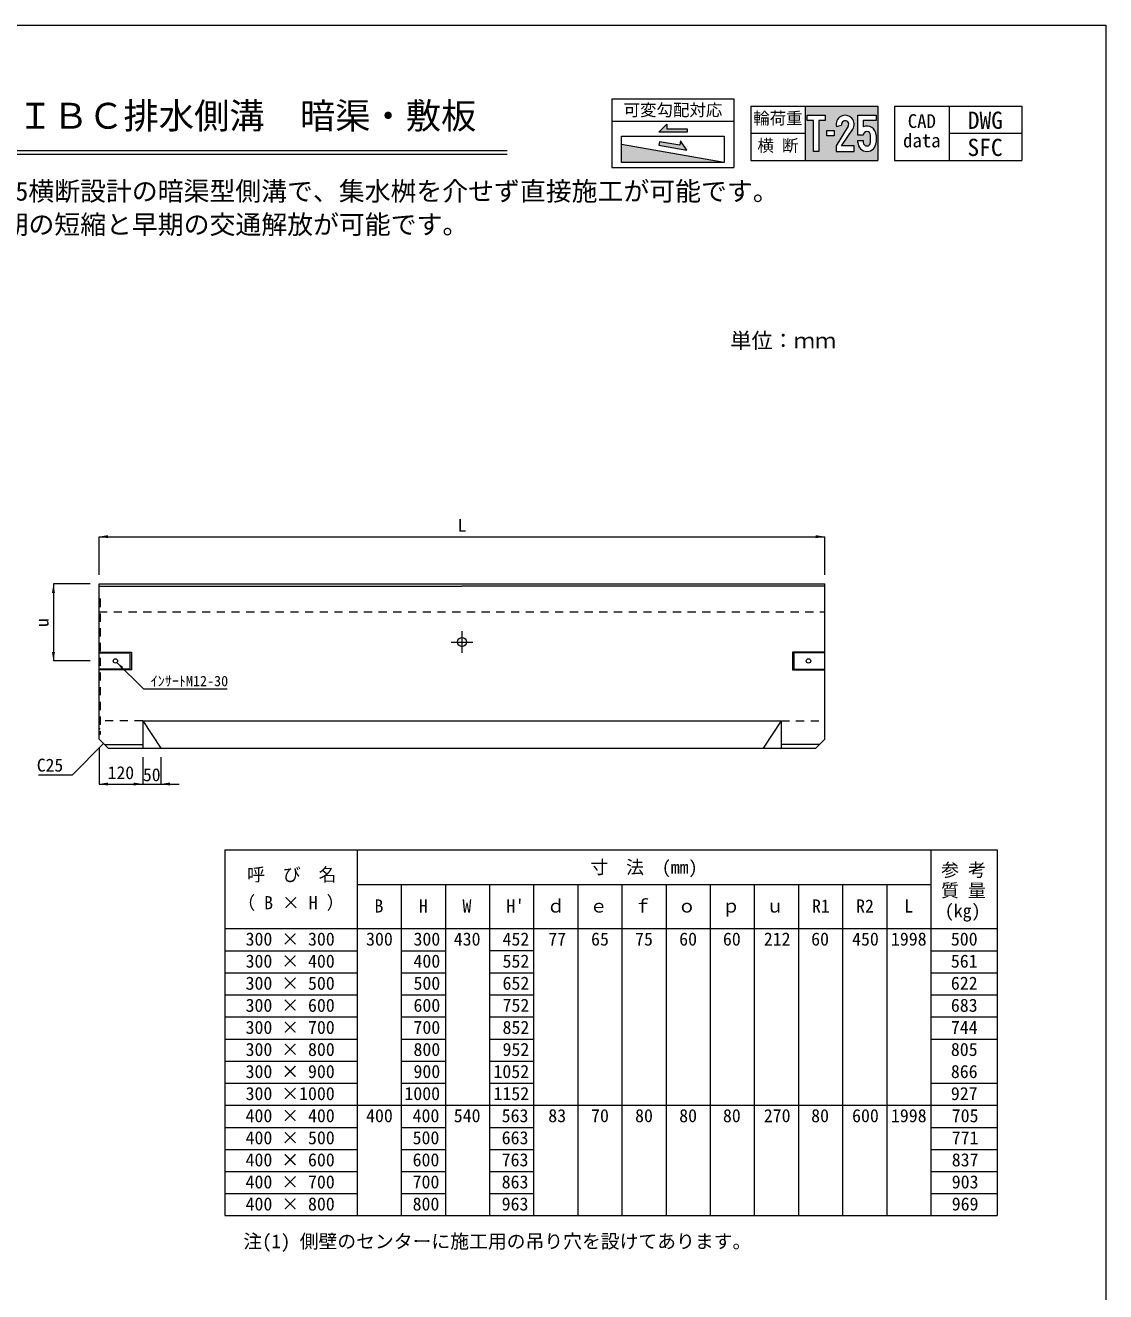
# Model space of a CAD drawing. Units: millimetres at full size. Extents: x 30799 to 61844, y 11231 to 18656.
# Drawn here: x 32649 to 35624, y 14921 to 18406 of the extents above; entities that cross this region are included whole.
import ezdxf
from ezdxf.enums import TextEntityAlignment as Align

# ---------------------------------------------------------------- set-up
doc = ezdxf.new("R2010")
doc.units = ezdxf.units.MM
doc.header["$LTSCALE"] = 30
doc.linetypes.add('USER1', pattern=[1.35, 0.75, -0.6])
doc.linetypes.add('USER2', pattern=[28.575, 19.05, -3.175, 3.175, -3.175])
for name, color, linetype, lineweight in [('0_2', 7, 'Continuous', 13), ('寸法線', 7, 'Continuous', 9), ('引出線', 4, 'Continuous', 9), ('本体', 2, 'Continuous', 20), ('枠', 5, 'Continuous', 5), ('ｲﾝｻｰﾄ', 3, 'USER1', 5), ('ﾊｯﾁﾝｸﾞ', 7, 'Continuous', 5)]:
    doc.layers.add(name, color=color, linetype=linetype, lineweight=lineweight)
doc.layers.add('_0-0_0', color=7, linetype='Continuous')
doc.layers.add('集水桝', color=7, linetype='Continuous')
doc.styles.add('ＭＳ ゴシック', font='')
doc.styles.get('ＭＳ ゴシック').set_extended_font_data('MS Gothic')

# ---------------------------------------------------------------- blocks, each defined once
blk = doc.blocks.new('filled_arrow')
at = {"color": 0, "linetype": 'Continuous', "lineweight": -2}
blk.add_solid([(7.5, 1.25), (0, 0), (7.5, -1.25)], dxfattribs=at)

msp = doc.modelspace()

# ---------------------------------------------------------------- hatches: boundary and pattern name
at = {"layer": 'ﾊｯﾁﾝｸﾞ'}
h = msp.add_hatch(color=256, dxfattribs=at)
h.paths.add_polyline_path([(34996.31, 18033.64), (34996.31, 18183.64), (34796.31, 18183.64), (34796.31, 18033.64)])
h.paths.add_polyline_path([(34833.81, 18058.64), (34818.81, 18058.64), (34818.81, 18143.64), (34801.31, 18143.64), (34801.31, 18158.64), (34851.31, 18158.64), (34851.31, 18143.64), (34833.81, 18143.64)], flags=16)
h.paths.add_polyline_path([(34881.31, 18073.64), (34914.65, 18128.13, 0.53298), (34907.83, 18142.99, 0.53298), (34896.65, 18131.06), (34882.16, 18127.17, -0.5398), (34910.23, 18157.79, -0.5398), (34927.16, 18119.85), (34896.6, 18073.64), (34931.31, 18073.64), (34931.31, 18058.64), (34881.31, 18058.64)], flags=16)
h.paths.add_polyline_path([(34856.31, 18101.14), (34856.31, 18116.14), (34876.31, 18116.14), (34876.31, 18101.14)], flags=16)
h.paths.add_polyline_path([(34941.31, 18083.64), (34941.31, 18088.64), (34956.31, 18088.64), (34956.31, 18083.64, 1), (34976.31, 18083.64), (34976.31, 18103.64, 1), (34956.31, 18103.64), (34941.31, 18103.64), (34941.31, 18158.64), (34991.31, 18158.64), (34991.31, 18143.64), (34956.31, 18143.64), (34956.31, 18126.56, -0.54057), (34991.31, 18103.64), (34991.31, 18083.64, -0.41421), (34966.31, 18058.64, -0.41421)], flags=16)
for color, points in [(256, [(34415.11, 18121.18), (34415.11, 18133.47), (34393.22, 18111.58), (34471.3, 18111.58), (34471.3, 18121.18)]), (256, [(34415.11, 18121.18), (34415.11, 18133.47), (34393.22, 18111.58), (34471.3, 18111.58), (34471.3, 18121.18)]), (256, [(34450.8, 18075.65), (34395.45, 18085.33), (34393.8, 18075.87), (34470.71, 18062.43), (34452.92, 18087.76)]), (256, [(34395.45, 18085.33), (34393.8, 18075.87), (34470.71, 18062.43), (34452.92, 18087.76), (34450.8, 18075.65)]), (251, [(34573.47, 18028.54), (34291.04, 18077.92), (34291.04, 18028.54)])]:
    msp.add_hatch(color=color, dxfattribs=at).paths.add_polyline_path(points)

# ---------------------------------------------------------------- linework, layer by layer
at = {"layer": '0_2', "lineweight": 20}
for p, q in [((34264.43, 18203.14), (34264.43, 18014.14)), ((34264.43, 18203.14), (34600.08, 18203.14)), ((34600.08, 18203.14), (34600.08, 18014.14)), ((34646.31, 18183.64), (34646.31, 18033.64)), ((34646.31, 18183.64), (34996.31, 18183.64)), ((34796.31, 18183.64), (34796.31, 18033.64)), ((34996.31, 18183.64), (34996.31, 18033.64)), ((35042.53, 18183.64), (35042.53, 18033.64)), ((35042.53, 18183.64), (35392.53, 18183.64)), ((35192.53, 18183.64), (35192.53, 18033.64)), ((35392.53, 18183.64), (35392.53, 18033.64)), ((34264.43, 18142.31), (34600.08, 18142.31)), ((34393.22, 18111.58), (34415.11, 18133.47)), ((34415.11, 18133.47), (34415.11, 18121.18)), ((34415.11, 18121.18), (34471.3, 18121.18)), ((34471.3, 18121.18), (34471.3, 18111.58)), ((34471.3, 18111.58), (34393.22, 18111.58)), ((34452.92, 18087.76), (34450.8, 18075.65)), ((34470.71, 18062.43), (34452.92, 18087.76)), ((34646.31, 18108.64), (34796.31, 18108.64)), ((35192.53, 18108.64), (35392.53, 18108.64)), ((34573.47, 18028.54), (34291.04, 18077.92)), ((34395.45, 18085.33), (34393.8, 18075.87)), ((34393.8, 18075.87), (34470.71, 18062.43)), ((34450.8, 18075.65), (34395.45, 18085.33)), ((34646.31, 18033.64), (34996.31, 18033.64)), ((35042.53, 18033.64), (35392.53, 18033.64)), ((34264.43, 18014.14), (34600.08, 18014.14))]:
    msp.add_line(p, q, dxfattribs=at)
at = {"layer": '0_2'}
for p, q in [((33198.22, 16136.6), (35324.46, 16136.6)), ((33198.22, 16136.6), (33198.22, 15130.18)), ((33562.71, 16136.6), (33562.71, 15130.18)), ((35142.21, 16136.6), (35142.21, 15130.18)), ((35324.46, 16136.6), (35324.46, 15130.18)), ((33562.71, 16041.42), (35142.21, 16041.42)), ((33684.21, 16041.42), (33684.21, 15130.18)), ((33805.71, 16041.42), (33805.71, 15130.18)), ((33927.21, 16041.42), (33927.21, 15130.18)), ((34048.71, 16041.42), (34048.71, 15130.18)), ((34170.21, 16041.42), (34170.21, 15130.18)), ((34291.71, 16041.42), (34291.71, 15130.18)), ((34413.21, 16041.42), (34413.21, 15130.18)), ((34534.71, 16041.42), (34534.71, 15130.18)), ((34656.21, 16041.42), (34656.21, 15130.18)), ((34777.71, 16041.42), (34777.71, 15130.18)), ((34899.21, 16041.42), (34899.21, 15130.18)), ((35020.71, 16041.42), (35020.71, 15130.18)), ((33198.22, 15919.92), (35324.46, 15919.92)), ((33198.22, 15859.17), (33562.71, 15859.17)), ((33684.21, 15859.17), (33805.71, 15859.17)), ((34048.71, 15859.17), (33927.21, 15859.17)), ((35142.21, 15859.17), (35324.46, 15859.17)), ((33198.22, 15798.42), (33562.71, 15798.42)), ((33684.21, 15798.42), (33805.71, 15798.42)), ((33927.21, 15798.42), (34048.71, 15798.42)), ((35142.21, 15798.42), (35324.46, 15798.42)), ((33198.22, 15737.67), (33562.71, 15737.67)), ((33684.21, 15737.67), (33805.71, 15737.67)), ((33927.21, 15737.67), (34048.71, 15737.67)), ((35142.21, 15737.67), (35324.46, 15737.67)), ((33198.22, 15676.92), (33562.71, 15676.92)), ((33684.21, 15676.92), (33805.71, 15676.92)), ((33927.21, 15676.92), (34048.71, 15676.92)), ((35142.21, 15676.92), (35324.46, 15676.92)), ((33198.22, 15616.17), (33562.71, 15616.17)), ((33684.21, 15616.17), (33805.71, 15616.17)), ((33927.21, 15616.17), (34048.71, 15616.17)), ((35142.21, 15616.17), (35324.46, 15616.17)), ((33198.22, 15555.43), (33562.71, 15555.43)), ((33684.21, 15555.43), (33805.71, 15555.43)), ((33927.21, 15555.43), (34048.71, 15555.43)), ((33198.22, 15494.68), (33562.71, 15494.68)), ((33684.21, 15494.68), (33805.71, 15494.68)), ((33927.21, 15494.68), (34048.71, 15494.68)), ((35142.21, 15494.68), (35324.46, 15494.68)), ((33198.22, 15433.93), (35324.46, 15433.93)), ((33198.22, 15373.18), (33562.71, 15373.18)), ((33684.21, 15373.18), (33805.71, 15373.18)), ((33927.21, 15373.18), (34048.71, 15373.18)), ((35142.21, 15373.18), (35324.46, 15373.18)), ((33198.22, 15312.43), (33562.71, 15312.43)), ((33684.21, 15312.43), (33805.71, 15312.43)), ((33927.21, 15312.43), (34048.71, 15312.43)), ((35142.21, 15312.43), (35324.46, 15312.43)), ((33198.22, 15251.68), (33562.71, 15251.68)), ((33684.21, 15251.68), (33805.71, 15251.68)), ((33927.21, 15251.68), (34048.71, 15251.68)), ((35142.21, 15251.68), (35324.46, 15251.68)), ((33198.22, 15190.93), (33562.71, 15190.93)), ((33684.21, 15190.93), (33805.71, 15190.93)), ((33927.21, 15190.93), (34048.71, 15190.93)), ((35142.21, 15190.93), (35324.46, 15190.93)), ((33198.22, 15130.18), (35324.46, 15130.18))]:
    msp.add_line(p, q, dxfattribs=at)
at = {"layer": '0_2', "lineweight": 20}
msp.add_lwpolyline([(34291.04, 18100.23), (34573.47, 18100.23), (34573.47, 18028.54), (34291.04, 18028.54)], close=True, dxfattribs=at)
at = {"layer": '寸法線'}
for p, q in [((32612.86, 18061.12), (33975.8, 18061.12)), ((32612.86, 18051.12), (33975.8, 18051.12)), ((32852.44, 16998.57), (34850.44, 16998.57)), ((32852.44, 16893.52), (32852.44, 16998.57)), ((34850.44, 16893.52), (34850.44, 16998.57)), ((32726.74, 16868.52), (32726.74, 16656.52)), ((32827.44, 16868.52), (32726.74, 16868.52)), ((32827.44, 16656.52), (32726.74, 16656.52)), ((32852.44, 16416.52), (32852.44, 16317.87)), ((32972.44, 16391.52), (32972.44, 16317.87)), ((32972.44, 16391.52), (32972.44, 16317.87)), ((33022.44, 16391.52), (33022.44, 16317.87)), ((32852.44, 16317.87), (32972.44, 16317.87)), ((32922.44, 16317.87), (33072.44, 16317.87))]:
    msp.add_line(p, q, dxfattribs=at)
at = {"layer": '寸法線', "linetype": 'USER2'}
for p, q in [((33851.44, 16738.48), (33851.44, 16678.56)), ((33821.48, 16708.52), (33881.4, 16708.52))]:
    msp.add_line(p, q, dxfattribs=at)
at = {"layer": '寸法線'}
msp.add_lwpolyline([(32901.68, 16652.28), (32974.37, 16579.59), (33205.28, 16579.59)], dxfattribs=at)
at = {"layer": '引出線'}
msp.add_lwpolyline([(32864.94, 16429.02), (32778.65, 16342.73), (32685.31, 16342.73)], dxfattribs=at)
at = {"layer": '本体'}
for p, q in [((32852.44, 16441.52), (32852.44, 16868.52)), ((32852.44, 16868.52), (34850.44, 16868.52)), ((34850.44, 16441.52), (34850.44, 16868.52)), ((32877.44, 16416.52), (32852.44, 16441.52)), ((32877.44, 16416.52), (34825.44, 16416.52)), ((34825.44, 16416.52), (34850.44, 16441.52))]:
    msp.add_line(p, q, dxfattribs=at)
at = {"layer": '本体', "color": 4, "lineweight": 5}
for p, q in [((32852.44, 16862.52), (33851.44, 16862.52)), ((34850.44, 16862.52), (33851.43, 16862.52)), ((32852.44, 16681.02), (32941.44, 16681.02)), ((32852.44, 16679.02), (32937.44, 16679.02)), ((32937.44, 16679.02), (32941.44, 16681.02)), ((32937.44, 16679.02), (32937.44, 16634.02)), ((32941.44, 16681.02), (32941.44, 16632.02)), ((34761.43, 16681.02), (34761.43, 16632.02)), ((34850.43, 16681.02), (34761.43, 16681.02)), ((34765.43, 16679.02), (34761.43, 16681.02)), ((34850.43, 16679.02), (34765.43, 16679.02)), ((34765.43, 16679.02), (34765.43, 16634.02)), ((32937.44, 16634.02), (32852.44, 16634.02)), ((32941.44, 16632.02), (32852.44, 16632.02)), ((32937.44, 16634.02), (32941.44, 16632.02)), ((34765.43, 16634.02), (34761.43, 16632.02)), ((34761.43, 16632.02), (34850.43, 16632.02)), ((34765.43, 16634.02), (34850.43, 16634.02))]:
    msp.add_line(p, q, dxfattribs=at)
at = {"layer": '本体', "color": 4, "linetype": 'USER1', "lineweight": 5}
for p, q in [((32852.44, 16829.52), (32855.64, 16827.52)), ((32852.44, 16811.52), (32855.64, 16813.52)), ((32855.64, 16827.52), (32855.64, 16455.52)), ((32852.44, 16471.52), (32855.64, 16469.52)), ((32852.44, 16453.52), (32855.64, 16455.52))]:
    msp.add_line(p, q, dxfattribs=at)
at = {"layer": '本体', "color": 7, "linetype": 'USER1', "lineweight": 9}
for p, q in [((32852.44, 16791.52), (34850.44, 16791.52)), ((32972.44, 16491.52), (32852.44, 16491.52)), ((34730.43, 16491.52), (34850.44, 16491.52))]:
    msp.add_line(p, q, dxfattribs=at)
at = {"layer": '本体', "lineweight": 9}
for p, q in [((32972.44, 16491.52), (32972.44, 16416.52)), ((32972.44, 16491.52), (33022.44, 16416.52)), ((32972.44, 16491.52), (34730.43, 16491.52)), ((34730.43, 16491.52), (34680.43, 16416.52)), ((34730.43, 16491.52), (34730.43, 16416.52)), ((32867.44, 16426.52), (32972.44, 16426.52)), ((34835.43, 16426.52), (34730.43, 16426.52))]:
    msp.add_line(p, q, dxfattribs=at)
msp.add_circle((33851.44, 16708.52), 12.5, dxfattribs=at)
at = {"layer": '枠', "lineweight": 20}
for p, q in [((30798.55, 18405.68), (35623.55, 18405.68)), ((35623.55, 18405.68), (35623.55, 11405.68))]:
    msp.add_line(p, q, dxfattribs=at)
at = {"layer": 'ｲﾝｻｰﾄ', "linetype": 'Continuous'}
for centre in [(32897.44, 16656.52), (34805.43, 16656.52)]:
    msp.add_circle(centre, 6, dxfattribs=at)
at = {"layer": 'ﾊｯﾁﾝｸﾞ'}
for p, q in [((34882.16, 18127.17), (34896.65, 18131.06)), ((34956.31, 18088.64), (34956.31, 18083.64)), ((34976.31, 18083.64), (34976.31, 18103.64)), ((34991.31, 18103.64), (34991.31, 18083.64))]:
    msp.add_line(p, q, dxfattribs=at)
for points in [[(34818.81, 18058.64), (34818.81, 18143.64), (34801.31, 18143.64), (34801.31, 18158.64), (34851.31, 18158.64), (34851.31, 18143.64), (34833.81, 18143.64), (34833.81, 18058.64)], [(34856.31, 18116.14), (34876.31, 18116.14), (34876.31, 18101.14), (34856.31, 18101.14)]]:
    msp.add_lwpolyline(points, close=True, dxfattribs=at)
for points in [[(34956.31, 18103.64), (34941.31, 18103.64), (34941.31, 18158.64), (34991.31, 18158.64), (34991.31, 18143.64), (34956.31, 18143.64), (34956.31, 18126.56)], [(34914.65, 18128.13), (34881.31, 18073.64), (34881.31, 18058.64), (34931.31, 18058.64), (34931.31, 18073.64), (34896.6, 18073.64), (34927.16, 18119.85)], [(34941.31, 18083.64), (34941.31, 18088.64), (34956.31, 18088.64)]]:
    msp.add_lwpolyline(points, dxfattribs=at)
for centre, radius, start, end in [((34906.25, 18133.27), 24.85, 327.32155, 194.20268), ((34906.25, 18133.27), 9.85, 328.53575, 192.98848), ((34966.31, 18103.64), 25, 0, 113.57818), ((34966.31, 18103.64), 10, 0, 180), ((34966.31, 18083.64), 25, 180, 0), ((34966.31, 18083.64), 10, 180, 0)]:
    msp.add_arc(centre, radius, start, end, dxfattribs=at)

# ---------------------------------------------------------------- block references
at = {"layer": '寸法線', "xscale": 3.33, "yscale": 3.33}
for p in [(32852.44, 16998.57), (32852.44, 16317.87), (33022.44, 16317.87)]:
    msp.add_blockref('filled_arrow', p, dxfattribs=at)
at = {"layer": '寸法線'}
for p, xscale, yscale, rotation in [((34850.44, 16998.57), 3.33, 3.33, 180), ((32726.74, 16868.52), 3.33, 3.33, 270), ((32726.74, 16656.52), 3.33, 3.33, 90), ((32901.68, 16652.28), 2.67, 2.67, 315), ((32972.44, 16317.87), 3.33, 3.33, 180), ((32972.44, 16317.87), 3.33, 3.33, 180)]:
    msp.add_blockref('filled_arrow', p, dxfattribs=dict(at, xscale=xscale, yscale=yscale, rotation=rotation))
at = {"layer": '引出線', "xscale": 0.133, "yscale": 0.133, "rotation": 225}
msp.add_blockref('filled_arrow', (32864.94, 16429.02), dxfattribs=at)

# ---------------------------------------------------------------- texts
at = {"layer": '0_2', "style": 'ＭＳ ゴシック'}
msp.add_text('\u3000ＩＢＣ排水側溝\u3000暗渠・敷板', height=71.21, dxfattribs=at).set_placement((33211.05, 18192.34), align=Align.TOP_CENTER)
for s, height, p in [('可変勾配対応', 33.23, (34432.26, 18172.73)), ('単位：ｍｍ', 42.72, (34735.77, 17538.26))]:
    msp.add_text(s, height=height, dxfattribs=at).set_placement(p, align=Align.MIDDLE_CENTER)
for s, p in [('ＩＢＣ側溝の道路横断部に使用するT-25横断設計の暗渠型側溝で、集水桝を介せず直接施工が可能です。', (31375.88, 17975.41)), ('また、専用の敷板を使用することで工期の短縮と早期の交通解放が可能です。', (31375.88, 17883.75))]:
    msp.add_text(s, height=52.22, dxfattribs=at).set_placement(p, align=Align.TOP_LEFT)
msp.add_text('注(1) 側壁のセンターに施工用の吊り穴を設けてあります。', height=37.98, dxfattribs=at).set_placement((33249.54, 15029.15), align=Align.BOTTOM_LEFT)
at = {"layer": '_0-0_0', "style": 'ＭＳ ゴシック'}
msp.add_text('寸\u3000法\u3000(mm)', height=36.08, dxfattribs=at).set_placement((34352.46, 16089.01), align=Align.MIDDLE_CENTER)
for s, p in [('参 考', (35170.63, 16052.62)), ('呼\u3000び\u3000名', (33259.85, 16040.02)), ('質 量', (35170.63, 15996.18)), ('B', (33610.54, 15953.48)), ('H', (33732.87, 15953.48)), ('W', (33852.92, 15953.48)), ("H'", (33973.55, 15953.48)), ('ｄ', (34085.41, 15953.48)), ('ｆ', (34324.46, 15953.48)), ('R1', (34814.96, 15953.48)), ('R2', (34936.46, 15953.48)), ('L', (35068.78, 15953.48)), ('ｅ', (34202.96, 15953.48)), ('ｏ', (34445.95, 15953.48)), ('ｐ', (34567.45, 15953.48)), ('ｕ', (34688.95, 15953.48)), ('(kg)', (35180.79, 15940.31)), ('300 × 300', (33255.74, 15862.51)), ('300', (33587.41, 15862.51)), ('300', (33717.99, 15862.51)), ('430', (33828.84, 15862.51)), ('452', (33963.16, 15862.51)), ('77', (34089.04, 15862.51)), ('65', (34206.85, 15862.51)), ('75', (34328, 15862.51)), ('60', (34449.44, 15862.51)), ('60', (34569.82, 15862.51)), ('212', (34682.37, 15862.51)), ('60', (34812.76, 15862.51)), ('450', (34925.37, 15862.51)), ('500', (35197.35, 15862.51)), ('300 × 400', (33255.74, 15801.76)), ('400', (33717.99, 15801.76)), ('552', (33963.16, 15801.76)), ('561', (35197.35, 15801.76)), ('300 × 500', (33255.74, 15741.01)), ('500', (33717.99, 15741.01)), ('652', (33963.16, 15741.01)), ('622', (35197.35, 15741.01)), ('300 × 600', (33255.74, 15680.26)), ('600', (33717.99, 15680.26)), ('752', (33963.16, 15680.26)), ('683', (35197.35, 15680.26)), ('300 × 700', (33255.74, 15619.51)), ('700', (33717.99, 15619.51)), ('852', (33963.16, 15619.51)), ('744', (35197.35, 15619.51)), ('300 × 800', (33255.74, 15558.76)), ('800', (33717.99, 15558.76)), ('952', (33963.16, 15558.76)), ('805', (35197.35, 15558.76)), ('300 × 900', (33255.74, 15498.01)), ('900', (33717.99, 15498.01)), ('1052', (33938.16, 15498.01)), ('866', (35197.35, 15498.01)), ('300 ×1000', (33255.74, 15437.26)), ('1000', (33692.99, 15437.26)), ('1152', (33938.16, 15437.26)), ('927', (35197.35, 15437.26)), ('400 × 400', (33255.74, 15376.51)), ('400', (33587.41, 15376.51)), ('400', (33715.57, 15376.51)), ('540', (33828.84, 15376.51)), ('563', (33960.74, 15376.51)), ('83', (34089.04, 15376.51)), ('70', (34206.85, 15376.51)), ('80', (34328, 15376.51)), ('80', (34449.44, 15376.51)), ('80', (34569.82, 15376.51)), ('270', (34682.37, 15376.51)), ('80', (34812.76, 15376.51)), ('600', (34925.37, 15376.51)), ('705', (35199.79, 15376.51)), ('400 × 500', (33255.74, 15315.76)), ('500', (33715.57, 15315.76)), ('663', (33960.74, 15315.76)), ('771', (35199.79, 15315.76)), ('400 × 600', (33255.74, 15255.01)), ('600', (33715.57, 15255.01)), ('763', (33960.74, 15255.01)), ('837', (35199.79, 15255.01)), ('400 × 700', (33255.74, 15194.26)), ('700', (33715.57, 15194.26)), ('863', (33960.74, 15194.26)), ('903', (35199.79, 15194.26)), ('400 × 800', (33255.74, 15133.51)), ('800', (33715.57, 15133.51)), ('963', (33960.74, 15133.51)), ('969', (35199.79, 15133.51))]:
    msp.add_text(s, height=36.08, dxfattribs=at).set_placement(p, align=Align.BOTTOM_LEFT)
for s, p in [('（ B × H ）', (33380.47, 15962.52)), ('1998', (35081.46, 15862.51)), ('1998', (35081.46, 15376.51))]:
    msp.add_text(s, height=36.08, dxfattribs=at).set_placement(p, align=Align.BOTTOM_CENTER)
at = {"layer": '寸法線', "style": 'ＭＳ ゴシック'}
for s, p in [('L', (33851.44, 17029.82)), ('120', (32912.44, 16349.12)), ('50', (32997.44, 16343.44))]:
    msp.add_text(s, height=35.6, dxfattribs=at).set_placement(p, align=Align.MIDDLE_CENTER)
msp.add_text('u', height=35.6, rotation=90, dxfattribs=at).set_placement((32695.49, 16762.52), align=Align.MIDDLE_CENTER)
msp.add_text('ｲﾝｻｰﾄM12-30', height=28.48, dxfattribs=at).set_placement((32994.37, 16615.59), align=Align.TOP_LEFT)
at = {"layer": '引出線', "style": 'ＭＳ ゴシック'}
msp.add_text('C25', height=35.6, dxfattribs=at).set_placement((32753.65, 16387.73), align=Align.TOP_RIGHT)
at = {"layer": '集水桝', "style": 'ＭＳ ゴシック'}
for s, p in [('DWG', (35243.81, 18106.49)), ('SFC', (35242.95, 18031.78))]:
    msp.add_text(s, height=47.47, dxfattribs=at).set_placement(p, align=Align.BOTTOM_LEFT)
at = {"layer": 'ﾊｯﾁﾝｸﾞ', "style": 'ＭＳ ゴシック'}
for s, p in [('輪荷重', (34721.31, 18149.85)), ('横 断', (34721.31, 18074.85))]:
    msp.add_text(s, height=33.23, dxfattribs=at).set_placement(p, align=Align.MIDDLE_CENTER)
for s, p in [('CAD', (35078.68, 18161.21)), ('data', (35065.73, 18107.88))]:
    msp.add_text(s, height=37.98, dxfattribs=at).set_placement(p, align=Align.TOP_LEFT)

doc.saveas('drawing.dxf')
